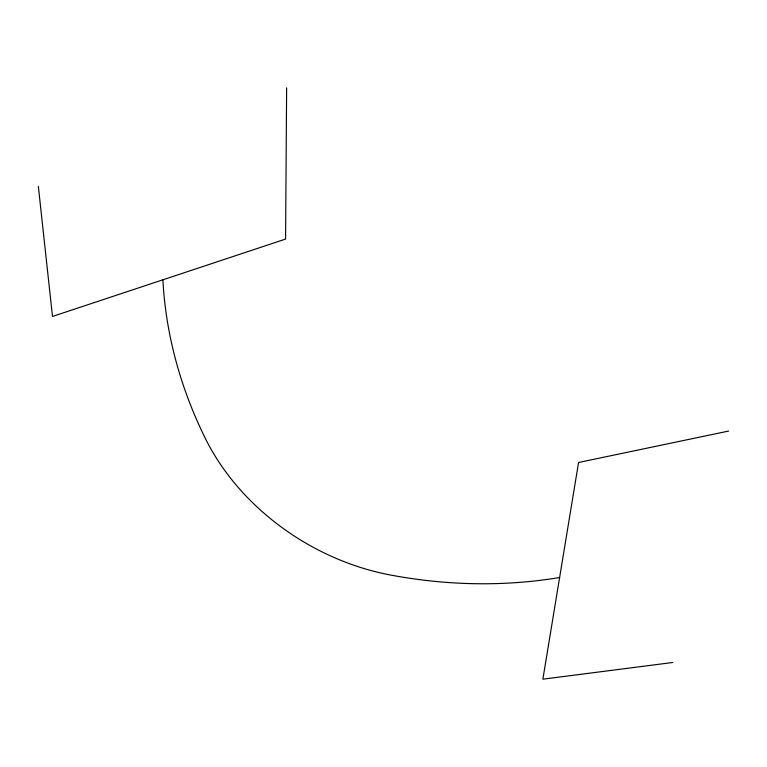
<?xml version="1.0" encoding="UTF-8"?>
<svg xmlns="http://www.w3.org/2000/svg" width="767" height="767" viewBox="0 0 767 767"><rect width="100%" height="100%" fill="white"/><g stroke="black" fill="none" stroke-linecap="round" stroke-linejoin="round"><path stroke-width="1.15" d="M286.628 87.822L285.583 239.074L52.492 316.455L38.35 186.352M728.65 431.054L578.567 462.491L542.873 679.178L672.86 662.477M559.622 577.513A516.431 446.202 42.4 0 1 390.739 575.068A215.028 167.148 30.6 0 1 205.057 437.861A505.338 425.081 17 0 1 162.892 279.811"/></g></svg>
